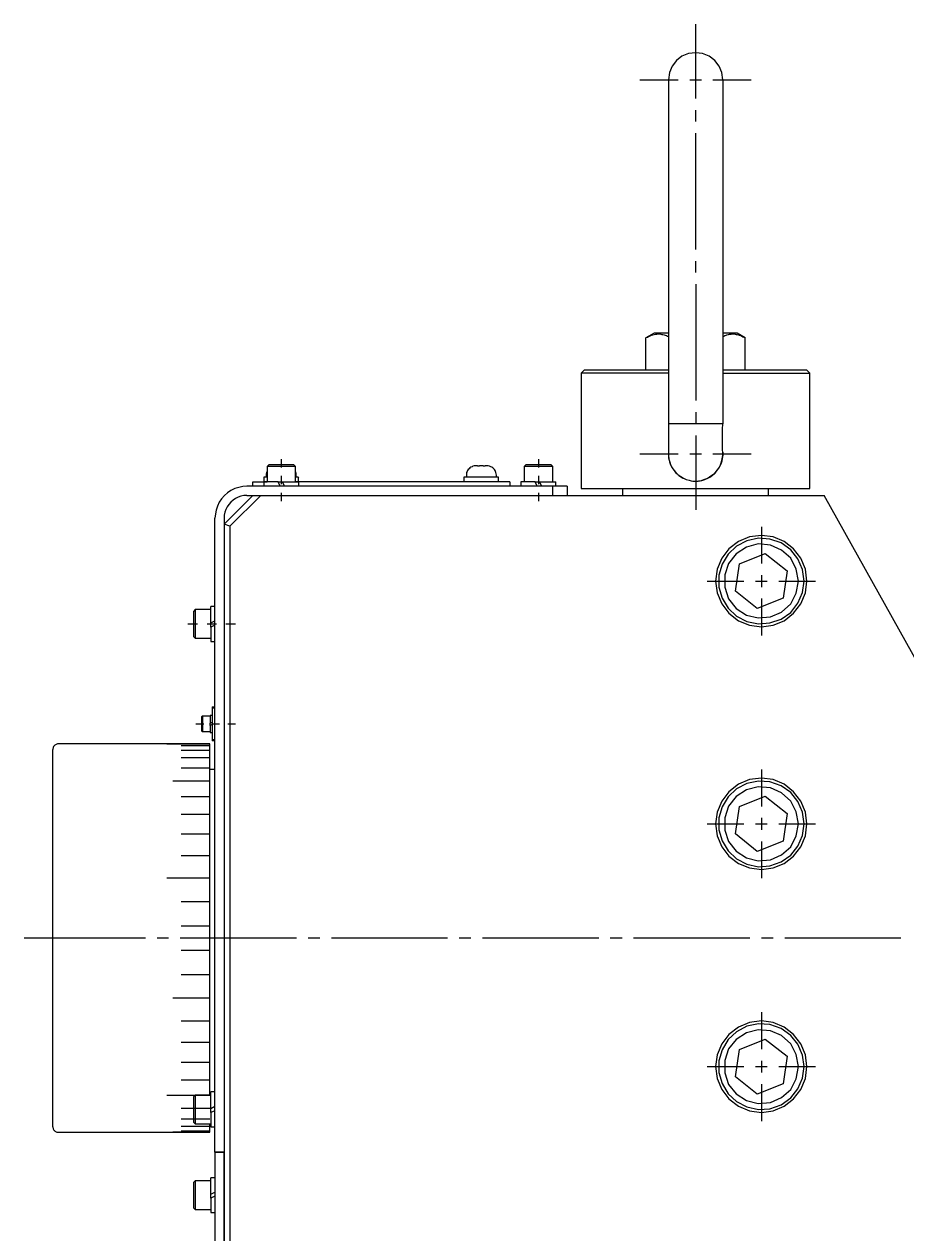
# Model space of a CAD drawing. Header units: millimetres. Extents: x -211 to 45495, y 24 to 52952.
# Drawn here: x 22429.4 to 22738.3, y 27352.9 to 27776.4 of the extents above; entities that cross this region are included whole.
import ezdxf

# ---------------------------------------------------------------- set-up
doc = ezdxf.new("R2010")
doc.units = ezdxf.units.MM
doc.layers.add('Layer2', color=7, linetype='Continuous')

# ---------------------------------------------------------------- blocks, each defined once
blk = doc.blocks.new('BLKF419')
at = {"layer": 'Layer2', "color": 7, "linetype": 'Continuous', "lineweight": 25}
for p, q in [((22439.44, 27390.45), (22439.44, 27390.19)), ((22439.44, 27390.19), (22439.53, 27389.93)), ((22439.53, 27389.93), (22439.61, 27389.67)), ((22439.61, 27389.67), (22439.7, 27389.5)), ((22439.7, 27389.5), (22439.87, 27389.24)), ((22439.87, 27389.24), (22440.04, 27389.07)), ((22440.04, 27389.07), (22440.21, 27388.9)), ((22440.21, 27388.9), (22440.39, 27388.72)), ((22440.39, 27388.72), (22440.64, 27388.64)), ((22440.64, 27388.64), (22440.9, 27388.55)), ((22440.9, 27388.55), (22441.16, 27388.47))]:
    blk.add_line(p, q, dxfattribs=at)
blk = doc.blocks.new('BLKF420')
at = {"layer": 'Layer2', "color": 7, "linetype": 'Continuous', "lineweight": 25}
for p, q in [((22439.53, 27522.98), (22439.44, 27522.72)), ((22439.61, 27523.23), (22439.53, 27522.98)), ((22439.7, 27523.49), (22439.61, 27523.23)), ((22439.87, 27523.67), (22439.7, 27523.49)), ((22440.04, 27523.84), (22439.87, 27523.67)), ((22440.21, 27524.01), (22440.04, 27523.84)), ((22440.39, 27524.18), (22440.21, 27524.01)), ((22440.64, 27524.27), (22440.39, 27524.18)), ((22440.9, 27524.35), (22440.64, 27524.27)), ((22441.16, 27524.44), (22440.9, 27524.35)), ((22441.42, 27524.44), (22441.16, 27524.44))]:
    blk.add_line(p, q, dxfattribs=at)
blk = doc.blocks.new('BLKF521')
at = {"layer": 'Layer2', "color": 7, "linetype": 'Continuous', "lineweight": 25}
for p, q in [((22654.9, 27626.14), (22654.9, 27625.37)), ((22654.9, 27625.37), (22654.98, 27624.59)), ((22654.98, 27624.59), (22655.15, 27623.82)), ((22655.15, 27623.82), (22655.41, 27623.04)), ((22655.41, 27623.04), (22655.67, 27622.27)), ((22655.67, 27622.27), (22656.02, 27621.49)), ((22656.02, 27621.49), (22656.45, 27620.8)), ((22656.45, 27620.8), (22656.88, 27620.11)), ((22656.88, 27620.11), (22657.39, 27619.51)), ((22657.39, 27619.51), (22658, 27618.99)), ((22658, 27618.99), (22658.6, 27618.39)), ((22658.6, 27618.39), (22659.29, 27617.96))]:
    blk.add_line(p, q, dxfattribs=at)
blk = doc.blocks.new('BLKF522')
at = {"layer": 'Layer2', "color": 7, "linetype": 'Continuous', "lineweight": 25}
for p, q in [((22673.58, 27623.39), (22673.24, 27622.35)), ((22673.76, 27624.42), (22673.58, 27623.39)), ((22673.93, 27625.54), (22673.76, 27624.42)), ((22673.93, 27626.57), (22673.93, 27625.54)), ((22670.66, 27618.82), (22669.79, 27618.13)), ((22671.43, 27619.6), (22670.66, 27618.82)), ((22672.12, 27620.46), (22671.43, 27619.6)), ((22672.72, 27621.32), (22672.12, 27620.46)), ((22673.24, 27622.35), (22672.72, 27621.32)), ((22668.85, 27617.53), (22667.9, 27617.1)), ((22669.79, 27618.13), (22668.85, 27617.53))]:
    blk.add_line(p, q, dxfattribs=at)
blk = doc.blocks.new('BLKF523')
at = {"layer": 'Layer2', "color": 7, "linetype": 'Continuous', "lineweight": 25}
for p, q in [((22647.06, 27666.61), (22647.15, 27666.7)), ((22647.06, 27655.25), (22647.06, 27666.61)), ((22647.15, 27666.7), (22647.58, 27666.87)), ((22647.58, 27666.87), (22647.92, 27667.05)), ((22647.92, 27667.05), (22648.27, 27667.22)), ((22648.27, 27667.22), (22648.7, 27667.39)), ((22648.7, 27667.39), (22649.04, 27667.56)), ((22649.04, 27667.56), (22649.39, 27667.65)), ((22649.39, 27667.65), (22649.47, 27667.65)), ((22649.47, 27667.65), (22649.9, 27667.82)), ((22649.9, 27667.82), (22650.42, 27667.91)), ((22650.42, 27667.91), (22650.85, 27667.91)), ((22650.85, 27667.91), (22651.37, 27667.99)), ((22651.37, 27667.99), (22651.71, 27667.99)), ((22651.71, 27667.99), (22651.8, 27667.99)), ((22651.8, 27667.99), (22652.23, 27667.91)), ((22652.23, 27667.91), (22652.66, 27667.82)), ((22652.66, 27667.82), (22653, 27667.73)), ((22653, 27667.73), (22653.43, 27667.65)), ((22653.43, 27667.65), (22653.78, 27667.56)), ((22653.78, 27667.56), (22654.21, 27667.39)), ((22654.21, 27667.39), (22654.55, 27667.22))]:
    blk.add_line(p, q, dxfattribs=at)
blk = doc.blocks.new('BLKF524')
at = {"layer": 'Layer2', "color": 7, "linetype": 'Continuous', "lineweight": 25}
for p, q in [((22673.93, 27667.13), (22674.36, 27667.22)), ((22673.93, 27667.05), (22673.93, 27667.13)), ((22674.36, 27667.22), (22674.7, 27667.39)), ((22674.7, 27667.39), (22675.13, 27667.56)), ((22675.13, 27667.56), (22675.31, 27667.65)), ((22675.31, 27667.65), (22675.39, 27667.65)), ((22675.39, 27667.65), (22675.91, 27667.82)), ((22675.91, 27667.82), (22676.34, 27667.91)), ((22676.34, 27667.91), (22676.86, 27667.91)), ((22676.86, 27667.91), (22677.29, 27667.99)), ((22677.29, 27667.99), (22677.72, 27667.99)), ((22677.72, 27667.99), (22677.8, 27667.99)), ((22677.8, 27667.99), (22678.23, 27667.91)), ((22678.23, 27667.91), (22678.58, 27667.82)), ((22678.58, 27667.82), (22679.01, 27667.73)), ((22679.01, 27667.73), (22679.44, 27667.65)), ((22679.44, 27667.65), (22679.7, 27667.56)), ((22679.7, 27667.56), (22679.78, 27667.56)), ((22679.78, 27667.56), (22680.21, 27667.39)), ((22680.21, 27667.39), (22680.64, 27667.22)), ((22680.64, 27667.22), (22680.99, 27666.96)), ((22680.99, 27666.96), (22681.42, 27666.79))]:
    blk.add_line(p, q, dxfattribs=at)
blk = doc.blocks.new('BLKF525')
at = {"layer": 'Layer2', "color": 7, "linetype": 'Continuous', "lineweight": 25}
for p, q in [((22673.15, 27622.18), (22673.5, 27623.21)), ((22673.5, 27623.21), (22673.76, 27624.25)), ((22673.76, 27624.25), (22673.93, 27625.37)), ((22669.62, 27617.96), (22670.48, 27618.65)), ((22670.48, 27618.65), (22671.34, 27619.42)), ((22671.34, 27619.42), (22672.03, 27620.29)), ((22672.03, 27620.29), (22672.64, 27621.15)), ((22672.64, 27621.15), (22673.15, 27622.18)), ((22666.61, 27616.67), (22667.64, 27617.01)), ((22667.64, 27617.01), (22668.67, 27617.44)), ((22668.67, 27617.44), (22669.62, 27617.96))]:
    blk.add_line(p, q, dxfattribs=at)
blk = doc.blocks.new('BLKF526')
at = {"layer": 'Layer2', "color": 7, "linetype": 'Continuous', "lineweight": 25}
for p, q in [((22662.13, 27616.75), (22662.47, 27616.67)), ((22662.47, 27616.67), (22662.91, 27616.5)), ((22662.91, 27616.5), (22662.99, 27616.5)), ((22662.99, 27616.5), (22663.42, 27616.41)), ((22663.42, 27616.41), (22663.51, 27616.41)), ((22663.51, 27616.41), (22663.85, 27616.41)), ((22663.85, 27616.41), (22664.2, 27616.41)), ((22664.2, 27616.41), (22664.54, 27616.32)), ((22664.54, 27616.32), (22664.89, 27616.41)), ((22664.89, 27616.41), (22665.32, 27616.41)), ((22665.32, 27616.41), (22665.57, 27616.5)), ((22665.57, 27616.5), (22666.01, 27616.58)), ((22666.01, 27616.58), (22666.44, 27616.67))]:
    blk.add_line(p, q, dxfattribs=at)
blk = doc.blocks.new('BLKF527')
at = {"layer": 'Layer2', "color": 7, "linetype": 'Continuous', "lineweight": 25}
for p, q in [((22673.84, 27635.36), (22673.93, 27635.79)), ((22673.93, 27635.79), (22673.93, 27636.22)), ((22673.84, 27627.17), (22673.84, 27635.36)), ((22673.93, 27626.74), (22673.84, 27627.17)), ((22673.93, 27626.4), (22673.93, 27626.74))]:
    blk.add_line(p, q, dxfattribs=at)
blk = doc.blocks.new('BLKF528')
at = {"layer": 'Layer2', "color": 7, "linetype": 'Continuous', "lineweight": 25}
for p, q in [((22654.9, 27636.56), (22654.9, 27636.47)), ((22654.9, 27636.47), (22654.98, 27636.04)), ((22654.98, 27636.04), (22654.98, 27626.74)), ((22654.98, 27626.74), (22654.9, 27626.4)), ((22654.9, 27626.4), (22654.9, 27625.37)), ((22654.9, 27625.37), (22655.07, 27624.25)), ((22655.07, 27624.25), (22655.33, 27623.21)), ((22655.33, 27623.21), (22655.67, 27622.18)), ((22655.67, 27622.18), (22656.19, 27621.15)), ((22656.19, 27621.15), (22656.79, 27620.29)), ((22656.79, 27620.29), (22657.48, 27619.42)), ((22657.48, 27619.42), (22658.34, 27618.65)), ((22658.34, 27618.65), (22659.2, 27618.05)), ((22659.2, 27618.05), (22660.15, 27617.44)), ((22660.15, 27617.44), (22661.18, 27617.01))]:
    blk.add_line(p, q, dxfattribs=at)
blk = doc.blocks.new('BLKF529')
at = {"layer": 'Layer2', "color": 7, "linetype": 'Continuous', "lineweight": 25}
for p, q in [((22657.74, 27763.67), (22656.19, 27761.68)), ((22659.63, 27765.22), (22657.74, 27763.67)), ((22661.96, 27766.16), (22659.63, 27765.22)), ((22664.46, 27766.42), (22661.96, 27766.16)), ((22666.87, 27766.16), (22664.46, 27766.42)), ((22669.19, 27765.22), (22666.87, 27766.16)), ((22671.17, 27763.67), (22669.19, 27765.22)), ((22672.64, 27761.68), (22671.17, 27763.67)), ((22655.24, 27759.45), (22654.9, 27756.95)), ((22656.19, 27761.68), (22655.24, 27759.45)), ((22673.58, 27759.45), (22672.64, 27761.68)), ((22673.93, 27756.95), (22673.58, 27759.45))]:
    blk.add_line(p, q, dxfattribs=at)
blk = doc.blocks.new('BLKF577')
at = {"layer": 'Layer2', "color": 7, "linetype": 'Continuous', "lineweight": 25}
for p, q in [((22514.27, 27619.17), (22514.19, 27619.08)), ((22514.19, 27619.08), (22514.19, 27618.99)), ((22514.19, 27618.99), (22514.19, 27618.91)), ((22514.19, 27618.91), (22514.19, 27618.74)), ((22514.19, 27618.74), (22514.19, 27618.65)), ((22514.36, 27619.6), (22514.27, 27619.51)), ((22514.27, 27619.51), (22514.27, 27619.42)), ((22514.27, 27619.42), (22514.27, 27619.25)), ((22514.27, 27619.25), (22514.27, 27619.17)), ((22514.44, 27619.77), (22514.36, 27619.68)), ((22514.36, 27619.68), (22514.36, 27619.6))]:
    blk.add_line(p, q, dxfattribs=at)
blk = doc.blocks.new('BLKF578')
at = {"layer": 'Layer2', "color": 7, "linetype": 'Continuous', "lineweight": 25}
for p, q in [((22524.52, 27619.6), (22524.43, 27619.68)), ((22524.52, 27619.51), (22524.52, 27619.6)), ((22524.52, 27619.42), (22524.52, 27619.51)), ((22524.61, 27619.25), (22524.52, 27619.42)), ((22524.61, 27618.99), (22524.61, 27619.25)), ((22524.69, 27618.91), (22524.61, 27618.99)), ((22524.69, 27618.56), (22524.69, 27618.91))]:
    blk.add_line(p, q, dxfattribs=at)
blk = doc.blocks.new('BLKF579')
at = {"layer": 'Layer2', "color": 7, "linetype": 'Continuous', "lineweight": 25}
for p, q in [((22584.28, 27619.42), (22584.2, 27618.99)), ((22584.46, 27619.77), (22584.28, 27619.42)), ((22584.63, 27620.11), (22584.46, 27619.77)), ((22584.8, 27620.54), (22584.63, 27620.11)), ((22585.14, 27620.8), (22584.8, 27620.54)), ((22585.4, 27621.06), (22585.14, 27620.8)), ((22585.75, 27621.32), (22585.4, 27621.06)), ((22586.18, 27621.49), (22585.75, 27621.32)), ((22586.52, 27621.66), (22586.18, 27621.49)), ((22586.95, 27621.75), (22586.52, 27621.66)), ((22587.38, 27621.75), (22586.95, 27621.75))]:
    blk.add_line(p, q, dxfattribs=at)
blk = doc.blocks.new('BLKF580')
at = {"layer": 'Layer2', "color": 7, "linetype": 'Continuous', "lineweight": 25}
for p, q in [((22592.29, 27621.66), (22591.86, 27621.75)), ((22592.72, 27621.49), (22592.29, 27621.66)), ((22593.07, 27621.32), (22592.72, 27621.49)), ((22593.41, 27621.06), (22593.07, 27621.32)), ((22593.76, 27620.8), (22593.41, 27621.06)), ((22594.01, 27620.54), (22593.76, 27620.8)), ((22594.27, 27620.11), (22594.01, 27620.54)), ((22594.44, 27619.77), (22594.27, 27620.11)), ((22594.53, 27619.42), (22594.44, 27619.77)), ((22594.62, 27618.99), (22594.53, 27619.42)), ((22594.7, 27618.56), (22594.62, 27618.99))]:
    blk.add_line(p, q, dxfattribs=at)
blk = doc.blocks.new('BLKF595')
at = {"layer": 'Layer2', "color": 7, "linetype": 'Continuous', "lineweight": 25}
for p, q in [((22678.75, 27423.69), (22675.82, 27420.93)), ((22682.37, 27425.58), (22678.75, 27423.69)), ((22686.41, 27426.44), (22682.37, 27425.58)), ((22690.46, 27426.18), (22686.41, 27426.44)), ((22694.34, 27424.81), (22690.46, 27426.18)), ((22697.7, 27422.39), (22694.34, 27424.81)), ((22675.82, 27420.93), (22673.67, 27417.4)), ((22700.19, 27419.29), (22697.7, 27422.39)), ((22673.67, 27417.4), (22672.55, 27413.53)), ((22701.83, 27415.51), (22700.19, 27419.29)), ((22702.43, 27411.46), (22701.83, 27415.51)), ((22672.55, 27413.53), (22672.55, 27409.39)), ((22672.55, 27409.39), (22673.67, 27405.52)), ((22700.19, 27403.71), (22701.83, 27407.41)), ((22673.67, 27405.52), (22675.82, 27401.99)), ((22697.7, 27400.52), (22700.19, 27403.71)), ((22675.82, 27401.99), (22678.75, 27399.23)), ((22678.75, 27399.23), (22682.37, 27397.34)), ((22694.34, 27398.11), (22697.7, 27400.52)), ((22682.37, 27397.34), (22686.41, 27396.47)), ((22686.41, 27396.47), (22690.46, 27396.73)), ((22690.46, 27396.73), (22694.34, 27398.11))]:
    blk.add_line(p, q, dxfattribs=at)
blk = doc.blocks.new('BLKF596')
at = {"layer": 'Layer2', "color": 7, "linetype": 'Continuous', "lineweight": 25}
for p, q in [((22686.33, 27424.38), (22682.19, 27423.34)), ((22690.63, 27424.03), (22686.33, 27424.38)), ((22694.51, 27422.31), (22690.63, 27424.03)), ((22678.58, 27421.02), (22675.99, 27417.66)), ((22682.19, 27423.34), (22678.58, 27421.02)), ((22697.7, 27419.47), (22694.51, 27422.31)), ((22699.68, 27415.68), (22697.7, 27419.47)), ((22675.99, 27417.66), (22674.62, 27413.61)), ((22700.45, 27411.46), (22699.68, 27415.68)), ((22674.62, 27413.61), (22674.62, 27409.31)), ((22674.62, 27409.31), (22675.99, 27405.26)), ((22697.7, 27403.45), (22699.68, 27407.24)), ((22675.99, 27405.26), (22678.58, 27401.9)), ((22694.51, 27400.61), (22697.7, 27403.45)), ((22678.58, 27401.9), (22682.19, 27399.57)), ((22682.19, 27399.57), (22686.33, 27398.54)), ((22686.33, 27398.54), (22690.63, 27398.89)), ((22690.63, 27398.89), (22694.51, 27400.61))]:
    blk.add_line(p, q, dxfattribs=at)
blk = doc.blocks.new('BLKF597')
at = {"layer": 'Layer2', "color": 7, "linetype": 'Continuous', "lineweight": 25}
for p, q in [((22678.75, 27508.68), (22675.82, 27505.93)), ((22682.37, 27510.58), (22678.75, 27508.68)), ((22686.41, 27511.44), (22682.37, 27510.58)), ((22690.46, 27511.18), (22686.41, 27511.44)), ((22694.34, 27509.8), (22690.46, 27511.18)), ((22697.7, 27507.39), (22694.34, 27509.8)), ((22675.82, 27505.93), (22673.67, 27502.39)), ((22700.19, 27504.29), (22697.7, 27507.39)), ((22701.83, 27500.5), (22700.19, 27504.29)), ((22673.67, 27502.39), (22672.55, 27498.52)), ((22702.43, 27496.45), (22701.83, 27500.5)), ((22672.55, 27498.52), (22672.55, 27494.39)), ((22672.55, 27494.39), (22673.67, 27490.51)), ((22700.19, 27488.7), (22701.83, 27492.41)), ((22673.67, 27490.51), (22675.82, 27486.98)), ((22697.7, 27485.52), (22700.19, 27488.7)), ((22675.82, 27486.98), (22678.75, 27484.22)), ((22678.75, 27484.22), (22682.37, 27482.33)), ((22690.46, 27481.81), (22694.34, 27483.11)), ((22694.34, 27483.11), (22697.7, 27485.52)), ((22682.37, 27482.33), (22686.41, 27481.47)), ((22686.41, 27481.47), (22690.46, 27481.81))]:
    blk.add_line(p, q, dxfattribs=at)
blk = doc.blocks.new('BLKF598')
at = {"layer": 'Layer2', "color": 7, "linetype": 'Continuous', "lineweight": 25}
for p, q in [((22686.33, 27509.37), (22682.19, 27508.34)), ((22690.63, 27509.03), (22686.33, 27509.37)), ((22694.51, 27507.3), (22690.63, 27509.03)), ((22678.58, 27506.01), (22675.99, 27502.65)), ((22682.19, 27508.34), (22678.58, 27506.01)), ((22697.7, 27504.46), (22694.51, 27507.3)), ((22699.68, 27500.67), (22697.7, 27504.46)), ((22675.99, 27502.65), (22674.62, 27498.61)), ((22700.45, 27496.45), (22699.68, 27500.67)), ((22674.62, 27498.61), (22674.62, 27494.3)), ((22674.62, 27494.3), (22675.99, 27490.25)), ((22697.7, 27488.44), (22699.68, 27492.23)), ((22675.99, 27490.25), (22678.58, 27486.89)), ((22694.51, 27485.6), (22697.7, 27488.44)), ((22678.58, 27486.89), (22682.19, 27484.57)), ((22682.19, 27484.57), (22686.33, 27483.54)), ((22686.33, 27483.54), (22690.63, 27483.88)), ((22690.63, 27483.88), (22694.51, 27485.6))]:
    blk.add_line(p, q, dxfattribs=at)
blk = doc.blocks.new('BLKF622')
at = {"layer": 'Layer2', "color": 7, "linetype": 'Continuous', "lineweight": 25}
for p, q in [((22682.19, 27593.33), (22678.58, 27591.01)), ((22686.33, 27594.45), (22682.19, 27593.33)), ((22690.63, 27594.02), (22686.33, 27594.45)), ((22694.51, 27592.3), (22690.63, 27594.02)), ((22678.58, 27591.01), (22675.99, 27587.65)), ((22697.7, 27589.46), (22694.51, 27592.3)), ((22699.68, 27585.67), (22697.7, 27589.46)), ((22675.99, 27587.65), (22674.62, 27583.6)), ((22700.45, 27581.45), (22699.68, 27585.67)), ((22674.62, 27583.6), (22674.62, 27579.29)), ((22674.62, 27579.29), (22675.99, 27575.25)), ((22697.7, 27573.44), (22699.68, 27577.23)), ((22675.99, 27575.25), (22678.58, 27571.89)), ((22678.58, 27571.89), (22682.19, 27569.56)), ((22694.51, 27570.6), (22697.7, 27573.44)), ((22682.19, 27569.56), (22686.33, 27568.53)), ((22686.33, 27568.53), (22690.63, 27568.88)), ((22690.63, 27568.88), (22694.51, 27570.6))]:
    blk.add_line(p, q, dxfattribs=at)
blk = doc.blocks.new('BLKF623')
at = {"layer": 'Layer2', "color": 7, "linetype": 'Continuous', "lineweight": 25}
for p, q in [((22678.75, 27593.68), (22675.82, 27590.92)), ((22682.37, 27595.57), (22678.75, 27593.68)), ((22686.41, 27596.43), (22682.37, 27595.57)), ((22690.46, 27596.17), (22686.41, 27596.43)), ((22694.34, 27594.8), (22690.46, 27596.17)), ((22697.7, 27592.38), (22694.34, 27594.8)), ((22675.82, 27590.92), (22673.67, 27587.39)), ((22700.19, 27589.28), (22697.7, 27592.38)), ((22701.83, 27585.5), (22700.19, 27589.28)), ((22673.67, 27587.39), (22672.55, 27583.51)), ((22702.43, 27581.45), (22701.83, 27585.5)), ((22672.55, 27583.51), (22672.55, 27579.38)), ((22672.55, 27579.38), (22673.67, 27575.51)), ((22700.19, 27573.7), (22701.83, 27577.4)), ((22673.67, 27575.51), (22675.82, 27571.98)), ((22675.82, 27571.98), (22678.75, 27569.22)), ((22697.7, 27570.51), (22700.19, 27573.7)), ((22678.75, 27569.22), (22682.37, 27567.32)), ((22690.46, 27566.81), (22694.34, 27568.1)), ((22694.34, 27568.1), (22697.7, 27570.51)), ((22682.37, 27567.32), (22686.41, 27566.46)), ((22686.41, 27566.46), (22690.46, 27566.81))]:
    blk.add_line(p, q, dxfattribs=at)
blk = doc.blocks.new('BLKF714')
at = {"layer": 'Layer2', "color": 7, "linetype": 'Continuous', "lineweight": 25}
for p, q in [((22503.42, 27610.38), (22502.56, 27609.78)), ((22504.37, 27610.81), (22503.42, 27610.38)), ((22505.32, 27611.16), (22504.37, 27610.81)), ((22506.35, 27611.42), (22505.32, 27611.16)), ((22507.38, 27611.42), (22506.35, 27611.42)), ((22500.06, 27606.51), (22499.72, 27605.56)), ((22500.49, 27607.45), (22500.06, 27606.51)), ((22501.1, 27608.32), (22500.49, 27607.45)), ((22501.79, 27609.09), (22501.1, 27608.32)), ((22502.56, 27609.78), (22501.79, 27609.09)), ((22499.72, 27605.56), (22499.46, 27604.53)), ((22499.46, 27604.53), (22499.46, 27603.49)), ((22499.46, 27603.49), (22499.46, 27381.49)), ((22499.46, 27381.49), (22496.19, 27381.49))]:
    blk.add_line(p, q, dxfattribs=at)
blk = doc.blocks.new('BLKF715')
at = {"layer": 'Layer2', "color": 7, "linetype": 'Continuous', "lineweight": 25}
for p, q in [((22504.54, 27614.26), (22503.16, 27613.83)), ((22505.92, 27614.6), (22504.54, 27614.26)), ((22507.38, 27614.69), (22505.92, 27614.6)), ((22498.51, 27610.3), (22497.74, 27609.09)), ((22499.55, 27611.42), (22498.51, 27610.3)), ((22500.58, 27612.36), (22499.55, 27611.42)), ((22501.79, 27613.14), (22500.58, 27612.36)), ((22503.16, 27613.83), (22501.79, 27613.14)), ((22496.62, 27606.33), (22496.36, 27604.96)), ((22497.05, 27607.71), (22496.62, 27606.33)), ((22497.74, 27609.09), (22497.05, 27607.71))]:
    blk.add_line(p, q, dxfattribs=at)
blk = doc.blocks.new('BLKF787')
at = {"layer": 'Layer2', "color": 7, "linetype": 'Continuous', "lineweight": 25}
for p, q in [((22679.44, 27425.32), (22676.08, 27422.74)), ((22683.31, 27426.87), (22679.44, 27425.32)), ((22687.45, 27427.48), (22683.31, 27426.87)), ((22691.58, 27426.87), (22687.45, 27427.48)), ((22695.46, 27425.32), (22691.58, 27426.87)), ((22698.73, 27422.74), (22695.46, 27425.32)), ((22673.58, 27419.47), (22671.95, 27415.59)), ((22676.08, 27422.74), (22673.58, 27419.47)), ((22701.31, 27419.47), (22698.73, 27422.74)), ((22702.86, 27415.59), (22701.31, 27419.47)), ((22671.95, 27415.59), (22671.43, 27411.46)), ((22703.38, 27411.46), (22702.86, 27415.59)), ((22671.43, 27411.46), (22671.95, 27407.33)), ((22671.95, 27407.33), (22673.58, 27403.45)), ((22701.31, 27403.45), (22702.86, 27407.33)), ((22673.58, 27403.45), (22676.08, 27400.18)), ((22698.73, 27400.18), (22701.31, 27403.45)), ((22676.08, 27400.18), (22679.44, 27397.59)), ((22695.46, 27397.59), (22698.73, 27400.18)), ((22679.44, 27397.59), (22683.31, 27396.04)), ((22683.31, 27396.04), (22687.45, 27395.44)), ((22687.45, 27395.44), (22691.58, 27396.04)), ((22691.58, 27396.04), (22695.46, 27397.59))]:
    blk.add_line(p, q, dxfattribs=at)
blk = doc.blocks.new('BLKF788')
at = {"layer": 'Layer2', "color": 7, "linetype": 'Continuous', "lineweight": 25}
for p, q in [((22679.44, 27510.32), (22676.08, 27507.73)), ((22683.31, 27511.95), (22679.44, 27510.32)), ((22687.45, 27512.47), (22683.31, 27511.95)), ((22691.58, 27511.95), (22687.45, 27512.47)), ((22695.46, 27510.32), (22691.58, 27511.95)), ((22698.73, 27507.73), (22695.46, 27510.32)), ((22673.58, 27504.46), (22671.95, 27500.59)), ((22676.08, 27507.73), (22673.58, 27504.46)), ((22701.31, 27504.46), (22698.73, 27507.73)), ((22702.86, 27500.59), (22701.31, 27504.46)), ((22671.95, 27500.59), (22671.43, 27496.45)), ((22703.38, 27496.45), (22702.86, 27500.59)), ((22671.43, 27496.45), (22671.95, 27492.32)), ((22671.95, 27492.32), (22673.58, 27488.44)), ((22701.31, 27488.44), (22702.86, 27492.32)), ((22673.58, 27488.44), (22676.08, 27485.17)), ((22698.73, 27485.17), (22701.31, 27488.44)), ((22676.08, 27485.17), (22679.44, 27482.59)), ((22695.46, 27482.59), (22698.73, 27485.17)), ((22679.44, 27482.59), (22683.31, 27481.04)), ((22683.31, 27481.04), (22687.45, 27480.44)), ((22687.45, 27480.44), (22691.58, 27481.04)), ((22691.58, 27481.04), (22695.46, 27482.59))]:
    blk.add_line(p, q, dxfattribs=at)
blk = doc.blocks.new('BLKF789')
at = {"layer": 'Layer2', "color": 7, "linetype": 'Continuous', "lineweight": 25}
for p, q in [((22687.45, 27597.46), (22683.31, 27596.95)), ((22691.58, 27596.95), (22687.45, 27597.46)), ((22679.44, 27595.31), (22676.08, 27592.73)), ((22683.31, 27596.95), (22679.44, 27595.31)), ((22695.46, 27595.31), (22691.58, 27596.95)), ((22698.73, 27592.73), (22695.46, 27595.31)), ((22673.58, 27589.46), (22671.95, 27585.58)), ((22676.08, 27592.73), (22673.58, 27589.46)), ((22701.31, 27589.46), (22698.73, 27592.73)), ((22702.86, 27585.58), (22701.31, 27589.46)), ((22671.95, 27585.58), (22671.43, 27581.45)), ((22703.38, 27581.45), (22702.86, 27585.58)), ((22671.43, 27581.45), (22671.95, 27577.31)), ((22671.95, 27577.31), (22673.58, 27573.44)), ((22701.31, 27573.44), (22702.86, 27577.31)), ((22673.58, 27573.44), (22676.08, 27570.17)), ((22698.73, 27570.17), (22701.31, 27573.44)), ((22676.08, 27570.17), (22679.44, 27567.58)), ((22695.46, 27567.58), (22698.73, 27570.17)), ((22679.44, 27567.58), (22683.31, 27566.03)), ((22683.31, 27566.03), (22687.45, 27565.43)), ((22687.45, 27565.43), (22691.58, 27566.03)), ((22691.58, 27566.03), (22695.46, 27567.58))]:
    blk.add_line(p, q, dxfattribs=at)
blk = doc.blocks.new('BLKF370')
at = {"layer": 'Layer2', "color": 7, "linetype": 'Continuous', "lineweight": 25}
for p, q in [((22664.46, 27750.4), (22664.46, 27776.41)), ((22644.91, 27756.95), (22658.34, 27756.95)), ((22654.9, 27756.95), (22654.9, 27636.47)), ((22662.39, 27756.95), (22666.44, 27756.95)), ((22670.48, 27756.95), (22683.92, 27756.95)), ((22673.93, 27756.95), (22673.93, 27636.47)), ((22664.46, 27742.31), (22664.46, 27746.36)), ((22664.46, 27697.53), (22664.46, 27738.26)), ((22664.46, 27689.43), (22664.46, 27693.48)), ((22664.46, 27685.39), (22664.46, 27644.66)), ((22649.9, 27668.25), (22647.06, 27666.61)), ((22654.9, 27668.25), (22649.9, 27668.25)), ((22654.55, 27667.22), (22654.9, 27667.05)), ((22678.92, 27668.25), (22673.93, 27668.25)), ((22681.76, 27666.61), (22678.92, 27668.25)), ((22681.42, 27666.79), (22681.76, 27666.61)), ((22681.76, 27655.25), (22681.76, 27666.61)), ((22625.45, 27655.25), (22624.41, 27654.21)), ((22624.41, 27654.21), (22624.41, 27613.91)), ((22654.9, 27654.21), (22624.41, 27654.21)), ((22654.9, 27655.25), (22625.45, 27655.25)), ((22703.38, 27655.25), (22673.93, 27655.25)), ((22673.93, 27654.21), (22704.41, 27654.21)), ((22704.41, 27654.21), (22703.38, 27655.25)), ((22704.41, 27613.91), (22704.41, 27654.21)), ((22664.46, 27640.61), (22664.46, 27636.56)), ((22673.93, 27636.47), (22654.9, 27636.47)), ((22673.93, 27636.22), (22673.93, 27636.56)), ((22664.46, 27632.43), (22664.46, 27606.42)), ((22519.44, 27624.16), (22519.44, 27621.23)), ((22609.43, 27624.16), (22609.43, 27621.23)), ((22644.91, 27625.97), (22658.34, 27625.97)), ((22662.39, 27625.97), (22666.44, 27625.97)), ((22670.48, 27625.97), (22683.92, 27625.97)), ((22673.93, 27625.37), (22673.93, 27626.4)), ((22514.19, 27618.65), (22514.19, 27618.56)), ((22514.19, 27618.56), (22514.19, 27617.79)), ((22515.05, 27622.18), (22514.44, 27621.58)), ((22524.43, 27621.58), (22514.44, 27621.58)), ((22514.44, 27621.58), (22514.44, 27616.15)), ((22523.83, 27622.18), (22515.05, 27622.18)), ((22524.43, 27621.58), (22523.83, 27622.18)), ((22524.43, 27616.15), (22524.43, 27621.58)), ((22524.43, 27619.68), (22524.43, 27619.77)), ((22524.69, 27617.79), (22524.69, 27618.56)), ((22584.2, 27618.99), (22584.2, 27618.56)), ((22584.2, 27618.56), (22584.2, 27617.79)), ((22588.07, 27621.75), (22587.38, 27621.75)), ((22588.07, 27621.75), (22588.85, 27621.75)), ((22589.45, 27621.75), (22588.85, 27621.75)), ((22590.05, 27621.75), (22589.45, 27621.75)), ((22590.05, 27621.75), (22590.83, 27621.75)), ((22591.43, 27621.75), (22590.83, 27621.75)), ((22591.86, 27621.75), (22591.43, 27621.75)), ((22594.7, 27617.79), (22594.7, 27618.56)), ((22605.04, 27622.18), (22604.43, 27621.58)), ((22614.42, 27621.58), (22604.43, 27621.58)), ((22604.43, 27621.58), (22604.43, 27616.15)), ((22613.82, 27622.18), (22605.04, 27622.18)), ((22614.42, 27621.58), (22613.82, 27622.18)), ((22614.42, 27616.15), (22614.42, 27621.58)), ((22619.42, 27614.69), (22507.38, 27614.69)), ((22509.45, 27614.69), (22509.45, 27616.24)), ((22509.45, 27616.24), (22514.44, 27616.24)), ((22513.33, 27617.79), (22513.33, 27616.24)), ((22514.44, 27617.79), (22513.33, 27617.79)), ((22513.33, 27616.15), (22513.33, 27614.69)), ((22518.32, 27616.15), (22513.33, 27616.15)), ((22518.32, 27616.15), (22519.78, 27616.15)), ((22519.01, 27614.69), (22518.32, 27616.15)), ((22519.44, 27618.3), (22519.44, 27615.38)), ((22519.78, 27616.15), (22525.55, 27616.15)), ((22519.78, 27616.15), (22520.56, 27614.69)), ((22525.38, 27617.79), (22524.43, 27617.79)), ((22599.44, 27616.24), (22524.43, 27616.24)), ((22525.47, 27617.62), (22525.38, 27617.79)), ((22525.47, 27617.7), (22525.55, 27617.79)), ((22525.47, 27617.01), (22525.47, 27617.7)), ((22525.47, 27616.41), (22525.47, 27617.62)), ((22525.55, 27616.24), (22525.47, 27616.41)), ((22525.55, 27614.69), (22525.55, 27616.15)), ((22583.34, 27617.79), (22583.34, 27616.24)), ((22595.39, 27617.79), (22583.34, 27617.79)), ((22595.39, 27617.62), (22595.39, 27617.79)), ((22595.48, 27617.53), (22595.39, 27617.62)), ((22595.48, 27617.01), (22595.48, 27617.79)), ((22595.48, 27616.24), (22595.48, 27617.53)), ((22599.44, 27616.24), (22599.44, 27614.69)), ((22603.31, 27616.15), (22603.31, 27614.69)), ((22608.31, 27616.15), (22603.31, 27616.15)), ((22608.31, 27616.15), (22609.77, 27616.15)), ((22609, 27614.69), (22608.31, 27616.15)), ((22609.43, 27618.3), (22609.43, 27615.38)), ((22609.77, 27616.15), (22615.54, 27616.15)), ((22609.77, 27616.15), (22610.55, 27614.69)), ((22614.42, 27611.42), (22614.42, 27614.69)), ((22615.54, 27614.69), (22615.54, 27616.15)), ((22619.42, 27614.69), (22619.42, 27611.42)), ((22659.29, 27617.96), (22659.98, 27617.53)), ((22661.18, 27617.01), (22662.22, 27616.75)), ((22666.44, 27616.67), (22666.69, 27616.75)), ((22667.9, 27617.1), (22666.87, 27616.75)), ((22499.46, 27601.43), (22509.45, 27611.42)), ((22512.29, 27611.42), (22501.44, 27600.65)), ((22507.38, 27611.42), (22509.45, 27611.42)), ((22509.45, 27611.42), (22709.41, 27611.42)), ((22519.44, 27612.36), (22519.44, 27609.43)), ((22609.43, 27612.36), (22609.43, 27609.43)), ((22624.41, 27613.91), (22704.41, 27613.91)), ((22638.88, 27613.91), (22638.88, 27611.42)), ((22689.95, 27611.42), (22689.95, 27613.91)), ((22845.81, 27366.85), (22709.41, 27611.42)), ((22496.36, 27604.96), (22496.19, 27603.49)), ((22496.19, 27381.49), (22496.19, 27603.49)), ((22501.44, 27600.65), (22499.46, 27601.43)), ((22499.46, 27601.43), (22499.46, 27091.46)), ((22501.44, 27600.65), (22501.44, 27091.46)), ((22687.45, 27600.48), (22687.45, 27587.56)), ((22679.78, 27587.48), (22688.83, 27591.09)), ((22688.83, 27591.09), (22696.49, 27585.06)), ((22678.41, 27577.92), (22679.78, 27587.48)), ((22696.49, 27585.06), (22695.03, 27575.42)), ((22668.42, 27581.45), (22681.33, 27581.45)), ((22685.38, 27581.45), (22689.43, 27581.45)), ((22687.45, 27583.51), (22687.45, 27579.38)), ((22693.56, 27581.45), (22706.39, 27581.45)), ((22699.68, 27577.23), (22700.45, 27581.45)), ((22701.83, 27577.4), (22702.43, 27581.45)), ((22702.86, 27577.31), (22703.38, 27581.45)), ((22685.98, 27571.8), (22678.41, 27577.92)), ((22494.72, 27566.81), (22494.72, 27572.58)), ((22496.19, 27572.58), (22494.72, 27572.58)), ((22695.03, 27575.42), (22685.98, 27571.8)), ((22687.45, 27575.33), (22687.45, 27562.42)), ((22489.3, 27571.46), (22488.7, 27570.86)), ((22488.7, 27570.86), (22488.7, 27562.07)), ((22489.3, 27571.46), (22489.3, 27561.47)), ((22494.72, 27571.46), (22489.3, 27571.46)), ((22486.72, 27566.46), (22490.07, 27566.46)), ((22493.43, 27566.46), (22496.71, 27566.46)), ((22494.72, 27566.81), (22496.19, 27567.58)), ((22494.72, 27565.34), (22494.72, 27566.81)), ((22496.19, 27566.03), (22494.72, 27565.34)), ((22494.72, 27565.34), (22494.72, 27560.35)), ((22500.06, 27566.46), (22503.42, 27566.46)), ((22488.7, 27562.07), (22489.3, 27561.47)), ((22489.3, 27561.47), (22494.72, 27561.47)), ((22494.72, 27560.35), (22496.19, 27560.35)), ((22491.8, 27534.17), (22491.54, 27533.91)), ((22491.54, 27533.91), (22491.54, 27529)), ((22491.8, 27534.17), (22491.8, 27528.75)), ((22494.55, 27534.17), (22491.8, 27534.17)), ((22494.55, 27534.43), (22494.55, 27531.67)), ((22495.24, 27534.43), (22494.55, 27534.43)), ((22495.24, 27537.44), (22496.19, 27537.44)), ((22495.24, 27537.44), (22495.24, 27525.47)), ((22496.19, 27536.93), (22495.24, 27536.93)), ((22489.56, 27531.42), (22492.31, 27531.42)), ((22494.55, 27531.67), (22495.24, 27532.02)), ((22494.55, 27530.9), (22494.55, 27531.67)), ((22495.24, 27531.24), (22494.55, 27530.9)), ((22494.55, 27530.9), (22494.55, 27528.49)), ((22495.07, 27531.42), (22497.82, 27531.42)), ((22500.67, 27531.42), (22503.42, 27531.42)), ((22491.54, 27529), (22491.8, 27528.75)), ((22491.8, 27528.75), (22494.55, 27528.75)), ((22494.55, 27528.49), (22495.24, 27528.49)), ((22495.24, 27525.99), (22496.19, 27525.99)), ((22496.19, 27525.47), (22495.24, 27525.47)), ((22439.44, 27522.72), (22439.44, 27522.46)), ((22439.44, 27390.45), (22439.44, 27522.46)), ((22494.47, 27524.44), (22441.42, 27524.44)), ((22479.4, 27524.44), (22494.47, 27524.44)), ((22484.39, 27523.92), (22494.47, 27523.92)), ((22484.39, 27523.92), (22494.47, 27523.92)), ((22484.39, 27522.29), (22494.47, 27522.29)), ((22484.39, 27522.29), (22494.47, 27522.29)), ((22494.47, 27401.47), (22494.47, 27524.44)), ((22484.39, 27519.7), (22494.47, 27519.7)), ((22484.39, 27519.7), (22494.47, 27519.7)), ((22484.39, 27516.09), (22494.47, 27516.09)), ((22484.39, 27516.09), (22494.47, 27516.09)), ((22496.19, 27515.48), (22494.47, 27515.48)), ((22687.45, 27515.48), (22687.45, 27502.57)), ((22494.47, 27511.44), (22481.46, 27511.44)), ((22494.47, 27511.44), (22481.46, 27511.44)), ((22484.39, 27506.01), (22494.47, 27506.01)), ((22484.39, 27506.01), (22494.47, 27506.01)), ((22679.78, 27502.48), (22688.83, 27506.1)), ((22688.83, 27506.1), (22696.49, 27500.07)), ((22678.41, 27492.92), (22679.78, 27502.48)), ((22696.49, 27500.07), (22695.03, 27490.43)), ((22484.39, 27499.81), (22494.47, 27499.81)), ((22484.39, 27499.81), (22494.47, 27499.81)), ((22668.42, 27496.45), (22681.33, 27496.45)), ((22685.38, 27496.45), (22689.43, 27496.45)), ((22687.45, 27498.52), (22687.45, 27494.39)), ((22693.56, 27496.45), (22706.39, 27496.45)), ((22699.68, 27492.23), (22700.45, 27496.45)), ((22701.83, 27492.41), (22702.43, 27496.45)), ((22702.86, 27492.32), (22703.38, 27496.45)), ((22484.39, 27492.92), (22494.47, 27492.92)), ((22484.39, 27492.92), (22494.47, 27492.92)), ((22685.98, 27486.81), (22678.41, 27492.92)), ((22695.03, 27490.43), (22685.98, 27486.81)), ((22687.45, 27490.34), (22687.45, 27477.42)), ((22484.39, 27485.43), (22494.47, 27485.43)), ((22484.39, 27485.43), (22494.47, 27485.43)), ((22479.4, 27477.51), (22494.47, 27477.51)), ((22479.4, 27477.51), (22494.47, 27477.51)), ((22484.39, 27469.24), (22494.47, 27469.24)), ((22484.39, 27469.24), (22494.47, 27469.24)), ((22484.39, 27460.72), (22494.47, 27460.72)), ((22484.39, 27460.72), (22494.47, 27460.72)), ((22471.9, 27456.5), (22429.45, 27456.5)), ((22480, 27456.5), (22475.95, 27456.5)), ((22524.78, 27456.5), (22484.05, 27456.5)), ((22532.87, 27456.5), (22528.83, 27456.5)), ((22577.65, 27456.5), (22537.01, 27456.5)), ((22585.75, 27456.5), (22581.7, 27456.5)), ((22630.53, 27456.5), (22589.88, 27456.5)), ((22638.71, 27456.5), (22634.57, 27456.5)), ((22683.4, 27456.5), (22642.75, 27456.5)), ((22691.58, 27456.5), (22687.53, 27456.5)), ((22736.27, 27456.5), (22695.63, 27456.5)), ((22484.39, 27452.19), (22494.47, 27452.19)), ((22484.39, 27452.19), (22494.47, 27452.19)), ((22484.39, 27443.75), (22494.47, 27443.75)), ((22484.39, 27443.75), (22494.47, 27443.75)), ((22494.47, 27435.48), (22481.46, 27435.48)), ((22494.47, 27435.48), (22481.46, 27435.48)), ((22687.45, 27430.49), (22687.45, 27417.57)), ((22484.39, 27427.48), (22494.47, 27427.48)), ((22484.39, 27427.48), (22494.47, 27427.48)), ((22484.39, 27419.98), (22494.47, 27419.98)), ((22484.39, 27419.98), (22494.47, 27419.98)), ((22679.78, 27417.49), (22688.83, 27421.1)), ((22688.83, 27421.1), (22696.49, 27415.08)), ((22678.41, 27407.84), (22679.78, 27417.49)), ((22484.39, 27413.09), (22494.47, 27413.09)), ((22484.39, 27413.09), (22494.47, 27413.09)), ((22668.42, 27411.46), (22681.33, 27411.46)), ((22685.38, 27411.46), (22689.43, 27411.46)), ((22687.45, 27413.53), (22687.45, 27409.39)), ((22693.56, 27411.46), (22706.39, 27411.46)), ((22696.49, 27415.08), (22695.03, 27405.43)), ((22699.68, 27407.24), (22700.45, 27411.46)), ((22701.83, 27407.41), (22702.43, 27411.46)), ((22702.86, 27407.33), (22703.38, 27411.46)), ((22484.39, 27406.89), (22494.47, 27406.89)), ((22484.39, 27406.89), (22494.47, 27406.89)), ((22685.98, 27401.81), (22678.41, 27407.84)), ((22494.72, 27396.82), (22494.72, 27402.59)), ((22496.19, 27402.59), (22494.72, 27402.59)), ((22695.03, 27405.43), (22685.98, 27401.81)), ((22687.45, 27405.34), (22687.45, 27392.43)), ((22479.4, 27401.47), (22494.47, 27401.47)), ((22479.4, 27401.47), (22494.47, 27401.47)), ((22489.3, 27401.47), (22488.7, 27400.87)), ((22488.7, 27400.87), (22488.7, 27392.08)), ((22489.3, 27401.47), (22489.3, 27391.48)), ((22494.72, 27401.47), (22489.3, 27401.47)), ((22484.39, 27396.91), (22494.47, 27396.91)), ((22484.39, 27396.91), (22494.47, 27396.91)), ((22494.72, 27396.82), (22496.19, 27397.59)), ((22494.72, 27395.36), (22494.72, 27396.82)), ((22496.19, 27396.04), (22494.72, 27395.36)), ((22494.72, 27395.36), (22494.72, 27390.36)), ((22484.39, 27393.2), (22494.47, 27393.2)), ((22484.39, 27393.2), (22494.47, 27393.2)), ((22484.39, 27390.62), (22494.47, 27390.62)), ((22484.39, 27390.62), (22494.47, 27390.62)), ((22488.7, 27392.08), (22489.3, 27391.48)), ((22489.3, 27391.48), (22494.72, 27391.48)), ((22494.47, 27388.47), (22494.47, 27391.48)), ((22494.72, 27390.36), (22496.19, 27390.36)), ((22441.16, 27388.47), (22441.42, 27388.47)), ((22441.42, 27388.47), (22494.47, 27388.47)), ((22494.47, 27388.47), (22481.46, 27388.47)), ((22484.39, 27388.98), (22494.47, 27388.98)), ((22484.39, 27388.98), (22494.47, 27388.98)), ((22496.19, 27381.49), (22496.19, 27101.45)), ((22496.19, 27381.49), (22499.46, 27381.49)), ((22499.46, 27106.44), (22499.46, 27381.49)), ((22489.3, 27371.5), (22488.7, 27370.9)), ((22488.7, 27370.9), (22488.7, 27362.03)), ((22489.3, 27371.5), (22489.3, 27361.43)), ((22494.72, 27371.5), (22489.3, 27371.5)), ((22494.72, 27366.85), (22494.72, 27372.53)), ((22496.19, 27372.53), (22494.72, 27372.53)), ((22494.72, 27366.85), (22496.19, 27367.54)), ((22494.72, 27365.39), (22494.72, 27366.85)), ((22496.19, 27366.08), (22494.72, 27365.39)), ((22494.72, 27365.39), (22494.72, 27360.39)), ((22488.7, 27362.03), (22489.3, 27361.43)), ((22489.3, 27361.43), (22494.72, 27361.43)), ((22494.72, 27360.39), (22496.19, 27360.39))]:
    blk.add_line(p, q, dxfattribs=at)
for name in ['BLKF529', 'BLKF523', 'BLKF524', 'BLKF528', 'BLKF527', 'BLKF521', 'BLKF525', 'BLKF522', 'BLKF577', 'BLKF578', 'BLKF579', 'BLKF580', 'BLKF715', 'BLKF526', 'BLKF714', 'BLKF789', 'BLKF623', 'BLKF622', 'BLKF420', 'BLKF788', 'BLKF597', 'BLKF598', 'BLKF787', 'BLKF595', 'BLKF596', 'BLKF419']:
    blk.add_blockref(name, (0, 0), dxfattribs=at)

msp = doc.modelspace()

# ---------------------------------------------------------------- block references
at = {"layer": 'Layer2', "color": 7, "linetype": 'Continuous', "lineweight": 25}
msp.add_blockref('BLKF370', (0, 0), dxfattribs=at)

doc.saveas('drawing.dxf')
